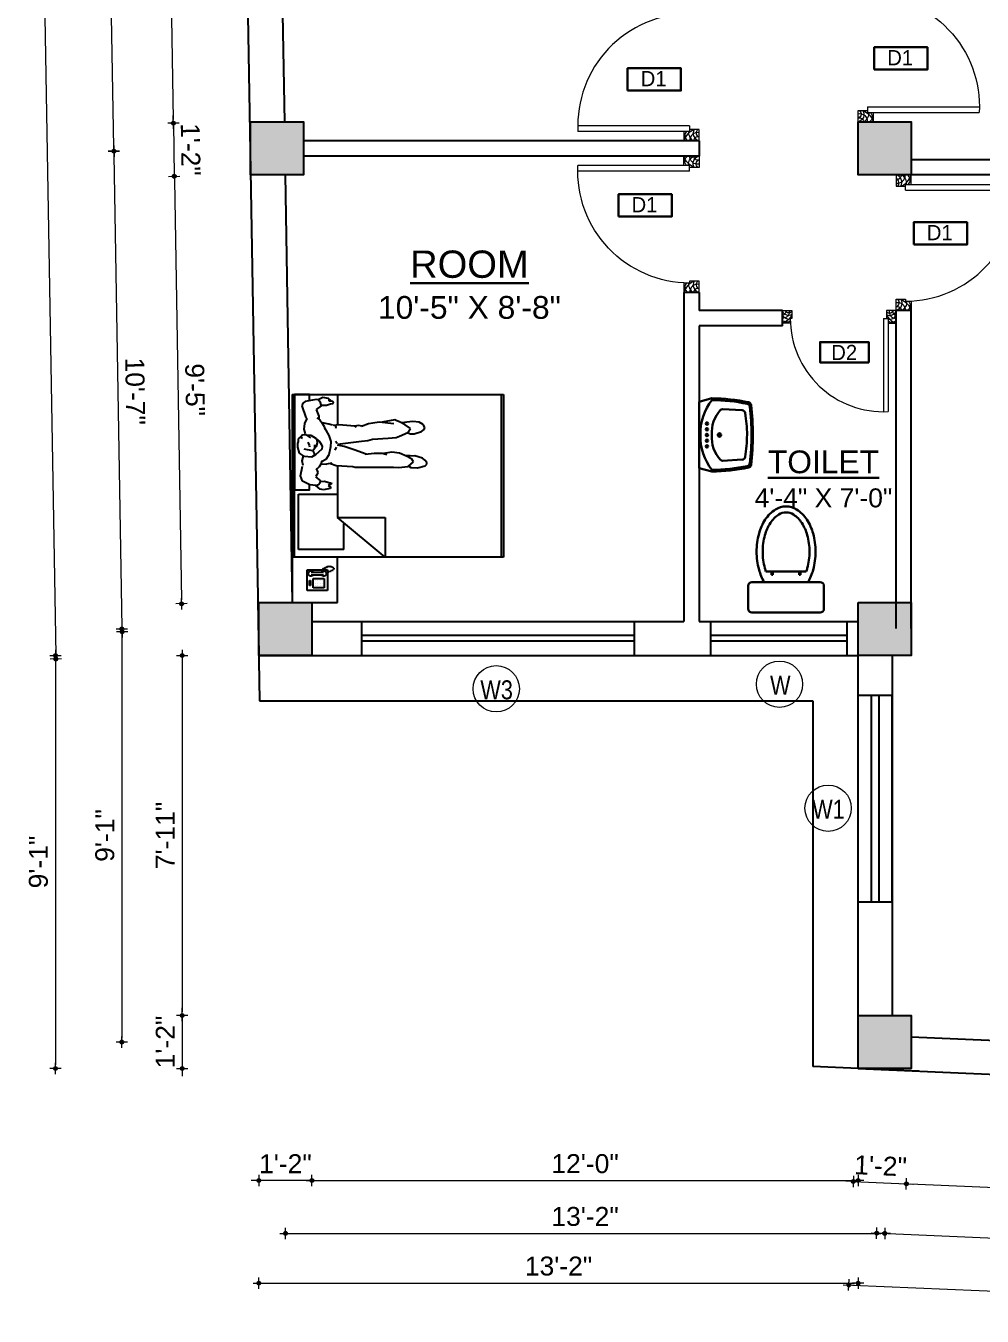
# Model space of a CAD drawing. Header units: inches. Extents: x -4763 to 5635, y -17312 to -9454.
# Drawn here: x -3973.6 to -3721.2, y -12716.5 to -12376.1 of the extents above; entities that cross this region are included whole.
import ezdxf

# ---------------------------------------------------------------- set-up
doc = ezdxf.new("R2010")
doc.units = ezdxf.units.IN
doc.header["$LTSCALE"] = 0.5
doc.header["$MEASUREMENT"] = 0
doc.header["$PDMODE"] = 66
for name, color, linetype, lineweight in [('door', 202, 'Continuous', 5), ('Ele', 7, 'Continuous', 30), ('hatch', 9, 'Continuous', 0), ('TEXT', 220, 'Continuous', 9), ('Toilet', 7, 'Continuous', 25), ('wall', 20, 'Continuous', 40)]:
    doc.layers.add(name, color=color, linetype=linetype, lineweight=lineweight)
doc.layers.add('furniture', color=31, linetype='Continuous')
doc.styles.add('arial', font='arial.ttf')
doc.styles.add('ordinary', font='ARIALN.TTF')
doc.styles.get("Standard").update_dxf_attribs({"font": 'arial.ttf'})
doc.dimstyles.new('S8', dxfattribs={"dimtxt": 5, "dimasz": 1, "dimexe": 6, "dimexo": 18, "dimgap": 1.9375, "dimtad": 1, "dimdec": 0, "dimzin": 3, "dimdsep": 46, "dimlunit": 4, "dimtxsty": 'Standard', "dimblk": 'dot 2', "dimcen": 12, "dimse1": 1, "dimse2": 1, "dimclrd": 1, "dimclre": 1, "dimclrt": 256, "dimadec": 0, "dimazin": 0, "dimtfac": 0.75, "dimtdec": 0, "dimtix": 1, "dimtmove": 1, "dimatfit": 3, "dimldrblk": 'DOT', "dimfxl": 1, "dimtolj": 1, "dimtzin": 0, "dimlwd": 9, "dimlwe": 9, "dimarcsym": 0})

# ---------------------------------------------------------------- blocks, each defined once
blk = doc.blocks.new('BED3')
at = {"layer": 'furniture'}
for p, q in [((82.68, 78), (22.7, 78)), ((22.7, 78), (22.7, 0)), ((82.68, 77.07), (22.7, 77.07)), ((82.68, 0), (82.68, 78)), ((55.62, 46.25), (56.4, 49.04)), ((56.4, 49.04), (57.04, 49.66)), ((57.04, 49.66), (57.58, 49.68)), ((57.58, 49.68), (58.45, 49.02)), ((58.45, 49.02), (59.2, 48.07)), ((59.2, 48.07), (60.04, 45.31)), ((68.21, 45.01), (69.06, 47.68)), ((69.06, 47.68), (69.82, 48.74)), ((69.82, 48.74), (70.54, 48.93)), ((70.54, 48.93), (71.64, 48.3)), ((71.64, 48.3), (72.45, 46.86)), ((55.84, 43.84), (55.62, 46.25)), ((55.77, 39.3), (56.17, 42.85)), ((56.1, 43.24), (55.84, 43.84)), ((56.17, 42.85), (57.82, 44.78)), ((57.82, 44.78), (58.8, 44.14)), ((58.8, 44.14), (59.86, 42.48)), ((60.04, 45.31), (59.91, 42.62)), ((60.07, 43.56), (60.16, 41.76)), ((68.17, 43.63), (68.21, 45.01)), ((68.55, 42.73), (68.17, 43.63)), ((68.66, 42.69), (70.17, 43.72)), ((70.17, 43.72), (71.54, 41.65)), ((72.45, 46.86), (72.74, 44.58)), ((72.74, 44.58), (72.55, 42.33)), ((55.86, 37.43), (55.77, 39.3)), ((59.86, 42.48), (61.08, 39.6)), ((61.08, 39.6), (61.47, 36.81)), ((66.61, 35.43), (66.9, 38.41)), ((66.9, 38.41), (67.36, 39.62)), ((67.36, 39.62), (68.66, 42.69)), ((71.54, 41.65), (72.48, 39.91)), ((72.55, 42.33), (72.29, 40.63)), ((72.48, 39.91), (73.07, 38.35)), ((73.07, 38.35), (73.32, 37.94)), ((37.32, 34.32, 11.36), (22.7, 34.32, 11.36)), ((22.7, 34.32, 11.36), (37.32, 16.7, 11.36)), ((37.32, 16.7, 11.36), (37.32, 34.32, 11.36)), ((55.94, 28.37), (55.86, 37.43)), ((60.44, 34.96), (60.97, 33.2)), ((61.47, 36.81), (60.9, 33.73)), ((66.23, 29.64), (66.61, 35.43)), ((71.88, 37.55), (72.48, 32.06)), ((73.32, 37.94), (72.46, 33.27)), ((60.98, 30.23), (60.64, 26.94)), ((60.97, 33.2), (60.98, 30.23)), ((65.74, 27.99), (66.23, 29.64)), ((66.23, 29.64), (66.4, 29.73)), ((72.17, 29.82), (71.85, 28.13)), ((72.48, 32.06), (72.17, 29.82)), ((55.89, 23.28), (55.94, 28.37)), ((60.73, 27.31), (62.35, 22.94)), ((64.38, 16.74), (65.5, 25.57)), ((65.5, 25.57), (65.74, 27.99)), ((70.61, 23.8), (71.04, 23.14)), ((71.85, 28.13), (70.94, 25.62)), ((71.26, 24.42), (70.99, 23.14)), ((71.05, 25.86), (71.26, 24.42)), ((25.57, 19.05, 12.8), (34.97, 19.05, 12.8)), ((25.57, 19.05, 12.8), (25.57, 2.35, 12.8)), ((56.15, 22.44), (55.89, 23.28)), ((56.53, 16.29), (56.15, 22.44)), ((62.35, 22.94), (63.47, 19.17)), ((63.47, 19.17), (64, 16.77)), ((71.04, 23.14), (71.48, 17.3)), ((6, 16.7), (22.7, 16.7)), ((6, 0), (6, 16.7)), ((17.37, 14.14, 27.83), (17.92, 14.33, 27.83)), ((17.55, 14.52, 27.83), (18.11, 14.7, 27.83)), ((17.74, 14.89, 27.83), (18.29, 15.07, 27.83)), ((18.23, 15.34, 27.83), (18.79, 15.52, 27.83)), ((18.67, 15.07, 27.83), (19.22, 15.26, 27.83)), ((18.85, 14.7, 27.83), (19.41, 14.89, 27.83)), ((19.04, 14.33, 27.83), (19.59, 14.52, 27.83)), ((22.7, 16.7), (22.7, 0)), ((56.5, 16.7, 11.36), (37.32, 16.7, 11.36)), ((45.91, 2.35, 12.8), (45.91, 16.7, 12.8)), ((50.24, 14.49), (49.48, 14.3)), ((49.48, 14.3), (49.49, 13.67)), ((50.8, 12), (49.97, 14.43)), ((57.25, 14.12), (56.53, 16.29)), ((57.09, 12.8), (57.46, 14.74)), ((62.14, 15.88), (63.34, 16.39)), ((64.68, 16.66), (65.34, 15.99)), ((70.61, 16.18), (70.18, 16.06)), ((71.32, 15.89), (70.61, 16.18)), ((71.48, 17.3), (71.29, 15.12)), ((71.42, 14.88), (71.74, 13.49)), ((82.68, 16.7, 11.36), (71.43, 16.7, 11.36)), ((79.29, 14.19), (79.36, 15.12)), ((79.36, 15.12), (79.94, 15.32)), ((80.14, 15.04), (79.94, 15.32)), ((80.14, 15.04), (80.27, 13.65)), ((80.35, 14.44), (81.28, 13.42)), ((82.68, 0), (82.68, 16.7)), ((10.41, 13.05, 27.83), (10.41, 5.54, 27.83)), ((18.02, 13.05, 27.83), (10.41, 13.05, 27.83)), ((11.39, 11.89, 27.83), (11.39, 7.83, 27.83)), ((14.87, 11.89, 27.83), (11.39, 11.89, 27.83)), ((12.26, 11.17, 27.83), (12.26, 11.17, 27.83)), ((12.26, 10.3, 27.83), (12.26, 10.3, 27.83)), ((13.13, 11.17, 27.83), (13.13, 11.17, 27.83)), ((13.13, 10.3, 27.83), (13.13, 10.3, 27.83)), ((14, 11.17, 27.83), (14, 11.17, 27.83)), ((14, 10.3, 27.83), (14, 10.3, 27.83)), ((14.87, 7.83, 27.83), (14.87, 11.89, 27.83)), ((16.24, 6.99, 27.83), (16.24, 11.62, 27.83)), ((17.03, 12.53, 27.83), (17.37, 13.59, 27.83)), ((17.17, 6.99, 27.83), (17.17, 11.62, 27.83)), ((17.18, 13.77, 27.83), (17.74, 13.96, 27.83)), ((18.02, 5.54, 27.83), (18.02, 13.05, 27.83)), ((18.11, 11.36, 27.83), (18.67, 11.55, 27.83)), ((18.29, 11.73, 27.83), (18.85, 11.92, 27.83)), ((18.48, 12.1, 27.83), (19.04, 12.29, 27.83)), ((18.67, 12.47, 27.83), (19.22, 12.66, 27.83)), ((18.85, 12.85, 27.83), (19.41, 13.03, 27.83)), ((19.04, 13.96, 27.83), (19.59, 14.14, 27.83)), ((19.04, 13.59, 27.83), (19.59, 13.77, 27.83)), ((19.04, 13.22, 27.83), (19.59, 13.4, 27.83)), ((48.05, 13.99), (47.51, 11.59)), ((47.51, 11.59), (47.82, 10.37)), ((47.82, 10.37), (49.19, 8.7)), ((48.58, 14.25), (48.05, 13.99)), ((49.2, 13.35), (48.58, 14.25)), ((49.19, 8.7), (49.53, 9.73)), ((49.49, 13.67), (49.2, 13.35)), ((49.53, 9.73), (50.23, 10.33)), ((50.23, 10.33), (50.82, 10.44)), ((50.57, 10.41), (50.8, 12)), ((52.33, 8.58), (50.82, 10.44)), ((55.99, 9.94), (54.93, 8.71)), ((57.02, 10.57), (55.99, 9.94)), ((57.18, 10.87), (57.02, 12.68)), ((58.21, 11.01), (57.02, 10.57)), ((58.72, 12.47), (58.02, 11.13)), ((60.45, 13.6), (58.72, 12.47)), ((63.39, 14.22), (60.45, 13.6)), ((62.52, 10.98), (60.46, 8.61)), ((63.53, 11.08), (62.52, 10.98)), ((65.39, 14.26), (63.39, 14.22)), ((64.43, 10.74), (63.53, 11.08)), ((65.36, 10.15), (64.43, 10.74)), ((66.22, 9.05), (65.36, 10.15)), ((67.58, 13.58), (65.39, 14.26)), ((70.45, 11.96), (67.58, 13.58)), ((70.93, 11.78), (69.96, 12.07)), ((72.16, 11.08), (70.93, 11.78)), ((71.74, 13.49), (72.22, 11.27)), ((73.33, 10.21), (72.16, 11.08)), ((74.08, 9.07), (73.33, 10.21)), ((74.72, 9.88), (73.62, 9.87)), ((77.15, 8.93), (74.72, 9.88)), ((78.49, 10.75), (77.21, 8.85)), ((80.06, 10.21), (78.49, 10.75)), ((78.72, 12.64), (79.29, 14.19)), ((78.75, 10.7), (78.72, 12.64)), ((80.63, 9.62), (80.06, 10.21)), ((80.27, 13.65), (80.8, 13.64)), ((81.57, 11.37), (80.69, 9.59)), ((80.69, 9.59), (80.83, 8.87)), ((81.28, 13.42), (81.57, 11.37)), ((10.41, 5.54, 27.83), (18.02, 5.54, 27.83)), ((11.39, 7.83, 27.83), (14.87, 7.83, 27.83)), ((12.26, 9.43, 27.83), (12.26, 9.43, 27.83)), ((12.26, 8.56, 27.83), (12.26, 8.56, 27.83)), ((14.14, 6.82, 27.83), (12.26, 6.82, 27.83)), ((12.26, 6.82, 27.83), (12.26, 6.38, 27.83)), ((12.26, 6.38, 27.83), (14.14, 6.38, 27.83)), ((13.13, 9.43, 27.83), (13.13, 9.43, 27.83)), ((13.13, 8.56, 27.83), (13.13, 8.56, 27.83)), ((14, 9.43, 27.83), (14, 9.43, 27.83)), ((14, 8.56, 27.83), (14, 8.56, 27.83)), ((14.14, 6.38, 27.83), (14.14, 6.82, 27.83)), ((49.19, 8.7), (49.43, 6.53)), ((49.43, 6.53), (50.75, 3.79)), ((53.04, 9.08), (52.52, 8.78)), ((54, 9.47), (53.04, 9.08)), ((55.17, 8.96), (54, 9.47)), ((60.46, 8.61), (59.63, 7.18)), ((59.63, 7.18), (59.81, 4.59)), ((61.01, 8.19), (60.36, 8.12)), ((61.91, 7.66), (61.01, 8.19)), ((61.89, 7.62), (62.6, 4.47)), ((63.51, 8.83), (61.91, 7.66)), ((64.19, 8.31), (62.87, 8.32)), ((64.05, 6.26), (63.37, 6.45)), ((64.83, 9.23), (63.51, 8.83)), ((65.09, 5.81), (64.05, 6.26)), ((65.92, 9.13), (64.83, 9.23)), ((66.53, 8.85), (65.92, 9.13)), ((67.66, 6.94), (66.53, 8.85)), ((66.69, 6.96), (67.8, 5.35)), ((67.89, 5.13), (67.66, 6.94)), ((67.97, 3.86), (67.89, 5.13)), ((69.96, 4.39), (68.14, 4.83)), ((73.8, 5.44), (71.97, 4.61)), ((74.23, 5.03), (73.8, 5.44)), ((78.53, 3.57), (74.23, 5.03)), ((80.14, 4.81), (79.56, 4.01)), ((80.83, 8.87), (80.14, 4.81)), ((22.7, 0), (6, 0)), ((22.7, 0.93), (82.68, 0.93)), ((82.68, 0), (22.7, 0)), ((25.57, 2.35, 12.8), (45.91, 2.35, 12.8)), ((50.75, 3.79), (52.76, 3.16)), ((52.76, 3.16), (56.32, 3.84)), ((56.49, 4.04), (58.19, 3.71)), ((58.19, 3.71), (60.06, 4.24)), ((59.81, 4.59), (61.11, 2.74)), ((61.11, 2.74), (63.3, 2.13)), ((63.3, 2.13), (64.69, 2.1)), ((64.69, 2.1), (65.39, 2.31)), ((65.39, 2.31), (66.31, 2.32)), ((66.31, 2.32), (67.14, 3.19)), ((66.95, 3.11), (66.64, 3.83)), ((67.14, 3.19), (67.97, 3.86)), ((71.97, 4.61), (69.96, 4.39)), ((79.56, 4.01), (78.53, 3.57))]:
    blk.add_line(p, q, dxfattribs=at)
blk.add_lwpolyline([(80.42, 6.46), (82.68, 6.46), (82.68, 0.93), (47.51, 0.93), (47.51, 6.46), (49.46, 6.46)], dxfattribs=at)
for centre, start, end in [((16.7, 11.62, 27.83), 298.4915, 241.5085), ((16.7, 6.99, 27.83), 118.4915, 61.5085)]:
    blk.add_arc(centre, 0.972, start, end, dxfattribs=at)
blk = doc.blocks.new('mb-lavabo5')
for p, q in [((-219.1, 0), (-241.7, -85)), ((219.1, 0), (-219.1, 0)), ((219.1, 0), (241.7, -85)), ((-229.8, -85), (-241.7, -85)), ((241.7, -85), (229.8, -85)), ((-169.5, -154.1), (-162.8, -284.3)), ((169.5, -154.1), (162.8, -284.3))]:
    blk.add_line(p, q)
for centre, radius in [((-75.5, -52), 7.93), ((-75.5, -52), 7.7), ((-37.8, -52), 7.93), ((-37.8, -52), 7.7), ((0, -52), 7.93), ((37.8, -52), 7.93), ((37.8, -52), 7.7), ((75.5, -52), 7.93), ((75.5, -52), 7.7), ((0, -134.8), 11.3), ((0, -134.8), 7.55)]:
    blk.add_circle(centre, radius)
for centre, radius, start, end in [((1004.6, -71.7), 1246.4, 180.6088, 191.79329), ((-11.8, -359.5), 350.6, 88.06824, 128.4553), ((1016.5, -71.7), 1246.4, 180.6088, 191.41424), ((-20.5, -291.8), 207.8, 84.34721, 134.05689), ((11.8, -359.5), 350.6, 51.5447, 91.93176), ((20.5, -291.8), 207.8, 45.94311, 95.65279), ((-1016.5, -71.7), 1246.4, 348.58576, 359.3912), ((-1004.6, -71.7), 1246.4, 348.20671, 359.3912), ((-154.5, -153.3), 15.1, 134.05689, 182.96688), ((154.5, -153.3), 15.1, 357.03312, 45.94311), ((-194.8, -322.2), 21.2, 191.79329, 262.16231), ((-184.5, -314.2), 21.2, 191.41424, 263.56906), ((-4.2, 1285.1), 1630.6, 263.56906, 270.14895), ((-141.7, -283.2), 21.2, 182.96688, 260.96534), ((18, 723.5), 1040.4, 260.98812, 269.03909), ((4.2, 1285.1), 1630.6, 269.85105, 276.43094), ((-18.1, 722.8), 1039.8, 271.02446, 279.02188), ((141.7, -283.2), 21.2, 279.03466, 357.03312), ((184.5, -314.2), 21.2, 276.43094, 348.58576), ((194.8, -322.2), 21.2, 277.83769, 348.20671), ((-4.2, 1285.1), 1639.7, 263.22491, 270.14813), ((4.2, 1285.1), 1639.7, 269.85187, 276.77509)]:
    blk.add_arc(centre, radius, start, end)
blk = doc.blocks.new('mb-boncau1')
at = {"linetype": 'Continuous'}
for p, q in [((225, 0), (-225, 0)), ((-250, -25), (-250, -175)), ((250, -175), (250, -25)), ((-225, -200), (225, -200))]:
    blk.add_line(p, q, dxfattribs=at)
at = {"color": 44, "linetype": 'Continuous'}
for p, q in [((-86.4, -247.6), (-96.2, -247.6)), ((-96.2, -247.6), (-96.2, -270.1)), ((-86.4, -270.1), (-86.4, -247.6)), ((86.2, -247.6), (95.9, -247.6)), ((86.2, -270.1), (86.2, -247.6)), ((95.9, -247.6), (95.9, -270.1)), ((-132.9, -270), (132.9, -270)), ((-96.2, -270.1), (-86.4, -270.1)), ((95.9, -270.1), (86.2, -270.1))]:
    blk.add_line(p, q, dxfattribs=at)
at = {"linetype": 'Continuous'}
for centre, radius, start, end in [((-225, -25), 25, 90, 180), ((225, -25), 25, 0, 90), ((-225, -175), 25, 180, 270), ((133.8, -366.1), 323.5, 149.09657, 164.92686), ((-133.8, -366.1), 323.5, 15.07314, 30.90343), ((225, -175), 25, 270, 0), ((263.7, -401.1), 458.1, 164.92686, 180), ((-263.7, -401.1), 458.1, 0, 15.07314), ((263.7, -401.1), 458.1, 180, 195.07314), ((-263.7, -401.1), 458.1, 344.92686, 0), ((133.8, -436.1), 323.5, 195.07314, 213.03155), ((-133.8, -436.1), 323.5, 326.96845, 344.92686), ((51.7, -489.5), 225.5, 213.03155, 237.50023), ((0, -570.7), 129.3, 237.50023, 270), ((0, -570.7), 129.3, 270, 302.49977), ((-51.7, -489.5), 225.5, 302.49977, 326.96845)]:
    blk.add_arc(centre, radius, start, end, dxfattribs=at)
at = {"color": 44, "linetype": 'Continuous'}
for centre, radius, start, end in [((263.7, -401.1), 418.1, 164.92686, 180), ((133.8, -366.1), 283.5, 160.17598, 164.92686), ((-133.8, -366.1), 283.5, 15.07314, 19.82402), ((-263.7, -401.1), 418.1, 0, 15.07314), ((263.7, -401.1), 418.1, 180, 195.07314), ((-263.7, -401.1), 418.1, 344.92686, 0), ((133.8, -436.1), 283.5, 195.07314, 213.03155), ((-133.8, -436.1), 283.5, 326.96845, 344.92686), ((51.7, -489.5), 185.5, 213.03155, 237.50023), ((-51.7, -489.5), 185.5, 302.49977, 326.96845), ((0, -570.7), 89.3, 237.50023, 270), ((0, -570.7), 89.3, 270, 302.49977)]:
    blk.add_arc(centre, radius, start, end, dxfattribs=at)
blk = doc.blocks.new('A$C27B36B59')
at = {"layer": 'door'}
for p, q in [((0, 4), (0, 0)), ((2.5, 4), (0, 4)), ((2.5, 2.5), (2.5, 4)), ((0, 0), (3, 0)), ((3, 2.5), (2.5, 2.5)), ((3, 0), (3, 2.5))]:
    blk.add_line(p, q, dxfattribs=at)
for centre, radius, start, end in [((-1.4, -0.54), 4.75, 22.1411, 72.838), ((1.34, 2.09), 1.64, 45.138, 144.8948), ((2.21, 0.3), 2.49, 83.3149, 152.658), ((0.13, 0.37), 2.05, 349.4875, 93.6805), ((1.96, -0.47), 2.01, 58.7447, 166.495), ((-0.06, 0.32), 1.13, 343.542, 86.947), ((2.08, -0.4), 1.17, 38.2816, 160.1519)]:
    blk.add_arc(centre, radius, start, end, dxfattribs=at)
blk = doc.blocks.new('D2')
at = {"layer": 'door'}
for p, q in [((74473.95, 24047.59), (74473.95, 24018.09)), ((74473.95, 24047.59), (74475.45, 24047.59)), ((74475.45, 24047.59), (74475.45, 24018.13))]:
    blk.add_line(p, q, dxfattribs=at)
blk.add_arc((74473.95, 24047.59), 29.5, 180, 272.9146, dxfattribs=at)
at = {"layer": 'door', "xscale": -1, "rotation": 180}
blk.add_blockref('A$C27B36B59', (74441.95, 24050.09), dxfattribs=at)
at = {"layer": 'door', "rotation": 180}
blk.add_blockref('A$C27B36B59', (74477.95, 24050.09), dxfattribs=at)
blk = doc.blocks.new('dot1')
at = {"layer": 'hatch'}
h = blk.add_hatch(color=256, dxfattribs=at)
edge = h.paths.add_edge_path()
edge.add_arc((0, 0), 1, 0, 360)
for p, q in [((3, 0), (-3, 0)), ((0, 3), (0, -3))]:
    blk.add_line(p, q, dxfattribs=at)
blk.add_circle((0, 0), 1, dxfattribs=at)
blk = doc.blocks.new('dot 2')
at = {"layer": 'hatch', "xscale": 0.5, "yscale": 0.5, "zscale": 0.5}
blk.add_blockref('dot1', (0, 0), dxfattribs=at)
blk = doc.blocks.new('*D31')
at = {"layer": 'Defpoints', "color": 0, "transparency": 16777216}
for p in [(-3916.71, -12276.47), (-3934.7, -12401.82), (-3914.31, -12401.47)]:
    blk.add_point(p, dxfattribs=at)
at = {"layer": 'Toilet', "color": 1, "lineweight": 9, "transparency": 16777216}
blk.add_line((-3936.84, -12277.82), (-3934.72, -12400.82), dxfattribs=at)
for p, rotation in [((-3936.86, -12276.82), 90.98917906508004), ((-3934.7, -12401.82), 270.98917906508)]:
    blk.add_blockref('dot 2', p, dxfattribs=dict(at, rotation=rotation))
at = {"layer": 'Toilet', "transparency": 16777216, "insert": (-3931.29, -12339.24), "char_height": 5, "attachment_point": 5, "rotation": 270.9892}
blk.add_mtext('\\A1;10\'-5"', dxfattribs=at)
blk = doc.blocks.new('_Dot')
at = {"color": 0, "linetype": 'ByBlock', "lineweight": -2}
blk.add_line((-0.5, 0), (-1, 0), dxfattribs=at)
at = {"color": 0, "linetype": 'ByBlock', "const_width": 0.5}
blk.add_lwpolyline([(-0.25, 0, 1), (0.25, 0, 1)], format="xyb", close=True, dxfattribs=at)
blk = doc.blocks.new('*D32')
at = {"layer": 'Defpoints', "color": 0, "transparency": 16777216}
for p in [(-3914.31, -12401.47), (-3934.46, -12415.82), (-3914.31, -12415.47)]:
    blk.add_point(p, dxfattribs=at)
at = {"layer": 'Toilet', "color": 1, "lineweight": 9, "transparency": 16777216}
for p, q in [((-3934.72, -12400.82), (-3934.74, -12399.82)), ((-3934.7, -12401.82), (-3934.46, -12415.82)), ((-3934.44, -12416.82), (-3934.43, -12417.82))]:
    blk.add_line(p, q, dxfattribs=at)
for p, rotation in [((-3934.7, -12401.82), 270.98917906508), ((-3934.46, -12415.82), 90.98917906508004)]:
    blk.add_blockref('dot 2', p, dxfattribs=dict(at, rotation=rotation))
at = {"layer": 'Toilet', "transparency": 16777216, "insert": (-3930.13, -12408.74), "char_height": 5, "attachment_point": 5, "rotation": 270.9892}
blk.add_mtext('\\A1;1\'-2"', dxfattribs=at)
blk = doc.blocks.new('*D33')
at = {"layer": 'Defpoints', "color": 0, "transparency": 16777216}
for p in [(-3914.31, -12415.47), (-3912.12, -12528.21), (-3932.51, -12528.57)]:
    blk.add_point(p, dxfattribs=at)
at = {"layer": 'Toilet', "color": 1, "lineweight": 9, "transparency": 16777216}
blk.add_line((-3934.44, -12416.82), (-3932.53, -12527.57), dxfattribs=at)
for p, rotation in [((-3934.46, -12415.82), 90.98917906508004), ((-3932.51, -12528.57), 270.98917906508)]:
    blk.add_blockref('dot 2', p, dxfattribs=dict(at, rotation=rotation))
at = {"layer": 'Toilet', "transparency": 16777216, "insert": (-3929, -12472.11), "char_height": 5, "attachment_point": 5, "rotation": 270.9892}
blk.add_mtext('\\A1;9\'-5"', dxfattribs=at)
blk = doc.blocks.new('*D34')
at = {"layer": 'Defpoints', "color": 0, "transparency": 16777216}
for p in [(-3950.38, -12409.21), (-3907.31, -12408.47), (-3905.12, -12535.21)]:
    blk.add_point(p, dxfattribs=at)
at = {"layer": 'Toilet', "color": 1, "lineweight": 9, "transparency": 16777216}
blk.add_line((-3948.21, -12534.96), (-3950.36, -12410.21), dxfattribs=at)
for p, rotation in [((-3950.38, -12409.21), 90.98917906511056), ((-3948.19, -12535.96), 270.9891790651105)]:
    blk.add_blockref('dot 2', p, dxfattribs=dict(at, rotation=rotation))
at = {"layer": 'Toilet', "transparency": 16777216, "insert": (-3944.79, -12472.51), "char_height": 5, "attachment_point": 5, "rotation": 270.9892}
blk.add_mtext('\\A1;10\'-7"', dxfattribs=at)
blk = doc.blocks.new('*D35')
at = {"layer": 'Defpoints', "color": 0, "transparency": 16777216}
for p in [(-3909.71, -12269.47), (-3952.78, -12270.21), (-3907.31, -12408.47)]:
    blk.add_point(p, dxfattribs=at)
at = {"layer": 'Toilet', "color": 1, "lineweight": 9, "transparency": 16777216}
blk.add_line((-3950.4, -12408.21), (-3952.76, -12271.21), dxfattribs=at)
for p, rotation in [((-3952.78, -12270.21), 90.98917906508001), ((-3950.38, -12409.21), 270.98917906508)]:
    blk.add_blockref('dot 2', p, dxfattribs=dict(at, rotation=rotation))
at = {"layer": 'Toilet', "transparency": 16777216, "insert": (-3947.13, -12339.64), "char_height": 5, "attachment_point": 5, "rotation": 270.9892}
blk.add_mtext('\\A1;11\'-7"', dxfattribs=at)
blk = doc.blocks.new('*D37')
at = {"layer": 'Defpoints', "color": 0, "transparency": 16777216}
for p in [(-3746.95, -12535.21), (-3948.28, -12644.17), (-3746.95, -12644.17)]:
    blk.add_point(p, dxfattribs=at)
at = {"layer": 'Toilet', "color": 1, "lineweight": 9, "transparency": 16777216}
blk.add_line((-3948.28, -12536.21), (-3948.28, -12643.17), dxfattribs=at)
for p, rotation in [((-3948.28, -12535.21), 90), ((-3948.28, -12644.17), 270)]:
    blk.add_blockref('dot 2', p, dxfattribs=dict(at, rotation=rotation))
at = {"layer": 'Toilet', "transparency": 16777216, "insert": (-3952.77, -12589.69), "char_height": 5, "attachment_point": 5, "rotation": 90}
blk.add_mtext('\\A1;9\'-1"', dxfattribs=at)
blk = doc.blocks.new('*D38')
at = {"layer": 'Defpoints', "color": 0, "transparency": 16777216}
for p in [(-3753.95, -12542.21), (-3932.39, -12637.17), (-3753.95, -12637.17)]:
    blk.add_point(p, dxfattribs=at)
at = {"layer": 'Toilet', "color": 1, "lineweight": 9, "transparency": 16777216}
blk.add_line((-3932.39, -12543.21), (-3932.39, -12636.17), dxfattribs=at)
for p, rotation in [((-3932.39, -12542.21), 90), ((-3932.39, -12637.17), 270)]:
    blk.add_blockref('dot 2', p, dxfattribs=dict(at, rotation=rotation))
at = {"layer": 'Toilet', "transparency": 16777216, "insert": (-3936.84, -12589.69), "char_height": 5, "attachment_point": 5, "rotation": 90}
blk.add_mtext('\\A1;7\'-11"', dxfattribs=at)
blk = doc.blocks.new('*D39')
at = {"layer": 'Defpoints', "color": 0, "transparency": 16777216}
for p in [(-3753.95, -12637.17), (-3932.39, -12651.17), (-3753.95, -12651.17)]:
    blk.add_point(p, dxfattribs=at)
at = {"layer": 'Toilet', "color": 1, "lineweight": 9, "transparency": 16777216}
for p, q in [((-3932.39, -12636.17), (-3932.39, -12635.17)), ((-3932.39, -12637.17), (-3932.39, -12651.17)), ((-3932.39, -12652.17), (-3932.39, -12653.17))]:
    blk.add_line(p, q, dxfattribs=at)
for p, rotation in [((-3932.39, -12637.17), 270), ((-3932.39, -12651.17), 90)]:
    blk.add_blockref('dot 2', p, dxfattribs=dict(at, rotation=rotation))
at = {"layer": 'Toilet', "transparency": 16777216, "insert": (-3936.84, -12644.17), "char_height": 5, "attachment_point": 5, "rotation": 90}
blk.add_mtext('\\A1;1\'-2"', dxfattribs=at)
blk = doc.blocks.new('*D40')
at = {"layer": 'Defpoints', "color": 0, "transparency": 16777216}
for p in [(-3918.56, -12169.47), (-3965.71, -12543.14), (-3912.12, -12542.21)]:
    blk.add_point(p, dxfattribs=at)
at = {"layer": 'Toilet', "color": 1, "lineweight": 9, "transparency": 16777216}
blk.add_line((-3972.13, -12171.39), (-3965.73, -12542.14), dxfattribs=at)
for p, rotation in [((-3972.15, -12170.39), 90.98917906510306), ((-3965.71, -12543.14), 270.9891790651031)]:
    blk.add_blockref('dot 2', p, dxfattribs=dict(at, rotation=rotation))
at = {"layer": 'Toilet', "transparency": 16777216, "insert": (-3964.44, -12356.69), "char_height": 5, "attachment_point": 5, "rotation": 270.9892}
blk.add_mtext('\\A1;31\'-1"', dxfattribs=at)
blk = doc.blocks.new('*D41')
at = {"layer": 'Defpoints', "color": 0, "transparency": 16777216}
for p in [(-3753.95, -12542.21), (-3965.81, -12651.17), (-3753.95, -12651.17)]:
    blk.add_point(p, dxfattribs=at)
at = {"layer": 'Toilet', "color": 1, "lineweight": 9, "transparency": 16777216}
blk.add_line((-3965.81, -12543.21), (-3965.81, -12650.17), dxfattribs=at)
for p, rotation in [((-3965.81, -12542.21), 90), ((-3965.81, -12651.17), 270)]:
    blk.add_blockref('dot 2', p, dxfattribs=dict(at, rotation=rotation))
at = {"layer": 'Toilet', "transparency": 16777216, "insert": (-3970.3, -12596.69), "char_height": 5, "attachment_point": 5, "rotation": 90}
blk.add_mtext('\\A1;9\'-1"', dxfattribs=at)
blk = doc.blocks.new('*D42')
at = {"layer": 'Defpoints', "color": 0, "transparency": 16777216}
for p in [(-3912.12, -12542.21), (-3898.12, -12542.21), (-3912.12, -12680.71)]:
    blk.add_point(p, dxfattribs=at)
at = {"layer": 'Toilet', "color": 1, "lineweight": 9, "transparency": 16777216}
for p, q in [((-3913.12, -12680.71), (-3914.12, -12680.71)), ((-3898.12, -12680.71), (-3912.12, -12680.71)), ((-3897.12, -12680.71), (-3896.12, -12680.71))]:
    blk.add_line(p, q, dxfattribs=at)
blk.add_blockref('dot 2', (-3912.12, -12680.71), dxfattribs=at)
at = {"layer": 'Toilet', "color": 1, "lineweight": 9, "transparency": 16777216, "rotation": 180}
blk.add_blockref('dot 2', (-3898.12, -12680.71), dxfattribs=at)
at = {"layer": 'Toilet', "transparency": 16777216, "insert": (-3905.12, -12676.26), "char_height": 5, "attachment_point": 5}
blk.add_mtext('\\A1;1\'-2"', dxfattribs=at)
blk = doc.blocks.new('*D44')
at = {"layer": 'Defpoints', "color": 0, "transparency": 16777216}
for p in [(-3753.95, -12651.17), (-3739.95, -12651.78), (-3741.24, -12681.56)]:
    blk.add_point(p, dxfattribs=at)
at = {"layer": 'Toilet', "color": 1, "lineweight": 9, "transparency": 16777216}
for p, q in [((-3756.24, -12680.91), (-3757.24, -12680.86)), ((-3755.24, -12680.95), (-3741.24, -12681.56)), ((-3740.25, -12681.6), (-3739.25, -12681.64))]:
    blk.add_line(p, q, dxfattribs=at)
for p, rotation in [((-3755.24, -12680.95), 357.5160448331329), ((-3741.24, -12681.56), 177.5160448331328)]:
    blk.add_blockref('dot 2', p, dxfattribs=dict(at, rotation=rotation))
at = {"layer": 'Toilet', "transparency": 16777216, "insert": (-3748.05, -12676.81), "char_height": 5, "attachment_point": 5, "rotation": 357.516}
blk.add_mtext('\\A1;1\'-2"', dxfattribs=at)
blk = doc.blocks.new('*D45')
at = {"layer": 'Defpoints', "color": 0, "transparency": 16777216}
for p in [(-3739.95, -12651.78), (-3613.31, -12657.08), (-3614.61, -12687.05)]:
    blk.add_point(p, dxfattribs=at)
at = {"layer": 'Toilet', "color": 1, "lineweight": 9, "transparency": 16777216}
blk.add_line((-3740.25, -12681.6), (-3615.61, -12687.01), dxfattribs=at)
for p, rotation in [((-3741.24, -12681.56), 177.5160448331316), ((-3614.61, -12687.05), 357.5160448331316)]:
    blk.add_blockref('dot 2', p, dxfattribs=dict(at, rotation=rotation))
at = {"layer": 'Toilet', "transparency": 16777216, "insert": (-3677.73, -12679.82), "char_height": 5, "attachment_point": 5, "rotation": 357.516}
blk.add_mtext('\\A1;10\'-7"', dxfattribs=at)
blk = doc.blocks.new('*D48')
at = {"layer": 'Defpoints', "color": 0, "transparency": 16777216}
for p in [(-3746.95, -12644.17), (-3606.31, -12650.08), (-3608.43, -12700.48)]:
    blk.add_point(p, dxfattribs=at)
at = {"layer": 'Toilet', "color": 1, "lineweight": 9, "transparency": 16777216}
blk.add_line((-3748.07, -12694.62), (-3609.43, -12700.44), dxfattribs=at)
for p, rotation in [((-3749.07, -12694.58), 177.5958237491187), ((-3608.43, -12700.48), 357.5958237491187)]:
    blk.add_blockref('dot 2', p, dxfattribs=dict(at, rotation=rotation))
at = {"layer": 'Toilet', "transparency": 16777216, "insert": (-3678.56, -12693.04), "char_height": 5, "attachment_point": 5, "rotation": 357.5958}
blk.add_mtext('\\A1;11\'-9"', dxfattribs=at)
blk = doc.blocks.new('*D49')
at = {"layer": 'Defpoints', "color": 0, "transparency": 16777216}
for p in [(-3912.12, -12542.21), (-3753.95, -12542.21), (-3753.95, -12707.78)]:
    blk.add_point(p, dxfattribs=at)
at = {"layer": 'Toilet', "color": 1, "lineweight": 9, "transparency": 16777216}
blk.add_line((-3911.12, -12707.78), (-3754.95, -12707.78), dxfattribs=at)
at = {"layer": 'Toilet', "color": 1, "lineweight": 9, "transparency": 16777216, "rotation": 180}
blk.add_blockref('dot 2', (-3912.12, -12707.78), dxfattribs=at)
at = {"layer": 'Toilet', "color": 1, "lineweight": 9, "transparency": 16777216}
blk.add_blockref('dot 2', (-3753.95, -12707.78), dxfattribs=at)
at = {"layer": 'Toilet', "transparency": 16777216, "insert": (-3833.04, -12703.29), "char_height": 5, "attachment_point": 5}
blk.add_mtext('\\A1;13\'-2"', dxfattribs=at)
blk = doc.blocks.new('*D50')
at = {"layer": 'Defpoints', "color": 0, "transparency": 16777216}
for p in [(-3753.95, -12651.17), (-3598.65, -12657.91), (-3601.13, -12714.99)]:
    blk.add_point(p, dxfattribs=at)
at = {"layer": 'Toilet', "color": 1, "lineweight": 9, "transparency": 16777216}
blk.add_line((-3755.43, -12708.29), (-3602.13, -12714.94), dxfattribs=at)
for p, rotation in [((-3756.43, -12708.25), 177.5160448331279), ((-3601.13, -12714.99), 357.5160448331279)]:
    blk.add_blockref('dot 2', p, dxfattribs=dict(at, rotation=rotation))
at = {"layer": 'Toilet', "transparency": 16777216, "insert": (-3678.59, -12707.17), "char_height": 5, "attachment_point": 5, "rotation": 357.516}
blk.add_mtext('\\A1;12\'-11"', dxfattribs=at)

msp = doc.modelspace()

# ---------------------------------------------------------------- hatches: boundary and pattern name
at = {"layer": 'Toilet'}
for points in [[(-3900.31, -12401.47), (-3914.31, -12401.47), (-3914.31, -12415.47), (-3900.31, -12415.47)], [(-3739.95, -12401.47), (-3753.95, -12401.47), (-3753.95, -12415.47), (-3739.95, -12415.47)], [(-3898.12, -12528.21), (-3912.12, -12528.21), (-3912.12, -12542.21), (-3898.12, -12542.21)], [(-3739.95, -12528.21), (-3753.95, -12528.21), (-3753.95, -12542.21), (-3739.95, -12542.21)], [(-3739.95, -12637.17), (-3753.95, -12637.17), (-3753.95, -12651.17), (-3739.95, -12651.17)]]:
    msp.add_hatch(color=1, dxfattribs=at).paths.add_polyline_path(points)

# ---------------------------------------------------------------- linework, layer by layer
at = {"layer": 'Ele', "color": 0, "ltscale": 2}
for points in [[(-3749.73, -12387.68), (-3735.67, -12387.68), (-3735.67, -12381.79), (-3749.73, -12381.79)], [(-3814.8, -12393.21), (-3800.74, -12393.21), (-3800.74, -12387.31), (-3814.8, -12387.31)], [(-3817.21, -12426.46), (-3803.15, -12426.46), (-3803.15, -12420.56), (-3817.21, -12420.56)], [(-3739.29, -12433.83), (-3725.23, -12433.83), (-3725.23, -12427.93), (-3739.29, -12427.93)], [(-3751.18, -12464.9), (-3764.03, -12464.9), (-3764.03, -12459.56), (-3751.18, -12459.56)]]:
    msp.add_lwpolyline(points, close=True, dxfattribs=at)
at = {"layer": 'TEXT'}
for centre in [(-3849.47, -12551), (-3774.72, -12549.78), (-3761.88, -12582.51)]:
    msp.add_circle(centre, 6.11, dxfattribs=at)
at = {"layer": 'Toilet'}
for p, q in [((-3918.56, -12169.47), (-3912.12, -12542.21)), ((-3907.71, -12276.47), (-3905.4, -12401.47)), ((-3795.95, -12406.47), (-3900.31, -12406.47)), ((-3795.95, -12406.47), (-3795.95, -12410.47)), ((-3795.95, -12410.47), (-3900.31, -12410.47)), ((-3624.01, -12411.47), (-3739.95, -12411.47)), ((-3905.16, -12415.47), (-3903.36, -12528.21)), ((-3618.4, -12415.47), (-3749.95, -12415.47)), ((-3795.95, -12446.47), (-3799.95, -12446.47)), ((-3799.95, -12446.47), (-3799.95, -12533.21)), ((-3795.95, -12446.47), (-3795.95, -12451.24)), ((-3773.95, -12451.24), (-3795.95, -12451.24)), ((-3773.95, -12455.24), (-3773.95, -12451.24)), ((-3739.95, -12451.24), (-3743.95, -12451.24)), ((-3743.95, -12455.24), (-3743.95, -12451.24)), ((-3739.95, -12535.07), (-3739.95, -12451.24)), ((-3795.95, -12455.24), (-3795.95, -12533.21)), ((-3773.95, -12455.24), (-3795.95, -12455.24)), ((-3743.95, -12535.07), (-3743.95, -12455.24)), ((-3912.38, -12527.6), (-3911.92, -12554.21)), ((-3898.12, -12533.21), (-3799.95, -12533.21)), ((-3795.95, -12533.21), (-3753.95, -12533.21)), ((-3912.12, -12542.21), (-3753.95, -12542.21)), ((-3753.95, -12637.17), (-3753.95, -12542.21)), ((-3744.95, -12542.21), (-3744.95, -12607.17)), ((-3911.92, -12554.21), (-3765.95, -12554.21)), ((-3765.95, -12554.21), (-3765.95, -12650.65)), ((-3744.95, -12607.17), (-3744.95, -12637.17)), ((-3739.95, -12642.77), (-3613.31, -12648.26)), ((-3737.98, -12651.86), (-3765.95, -12650.65)), ((-3753.95, -12651.17), (-3598.65, -12657.91))]:
    msp.add_line(p, q, dxfattribs=at)
at = {"layer": 'Toilet', "color": 3}
for p, q in [((-3885.04, -12533.21), (-3885.04, -12542.21)), ((-3813.04, -12533.21), (-3813.04, -12542.21)), ((-3792.95, -12533.21), (-3792.95, -12542.21)), ((-3756.95, -12533.21), (-3756.95, -12542.21)), ((-3813.04, -12536.96), (-3885.04, -12536.96)), ((-3813.04, -12538.46), (-3885.04, -12538.46)), ((-3756.95, -12536.96), (-3792.95, -12536.96)), ((-3756.95, -12538.46), (-3792.95, -12538.46)), ((-3753.95, -12552.69), (-3744.95, -12552.69)), ((-3753.95, -12607.17), (-3753.95, -12552.69)), ((-3750.45, -12607.17), (-3750.45, -12552.69)), ((-3750.45, -12607.17), (-3750.45, -12552.69)), ((-3750.45, -12607.17), (-3750.45, -12552.69)), ((-3748.45, -12607.17), (-3748.45, -12552.69)), ((-3744.95, -12607.17), (-3744.95, -12552.69)), ((-3753.95, -12607.17), (-3744.95, -12607.17))]:
    msp.add_line(p, q, dxfattribs=at)
at = {"layer": 'Toilet'}
for points in [[(-3914.31, -12401.47), (-3900.31, -12401.47), (-3900.31, -12415.47), (-3914.31, -12415.47)], [(-3753.95, -12401.47), (-3739.95, -12401.47), (-3739.95, -12415.47), (-3753.95, -12415.47)], [(-3912.12, -12528.21), (-3898.12, -12528.21), (-3898.12, -12542.21), (-3912.12, -12542.21)], [(-3753.95, -12528.21), (-3739.95, -12528.21), (-3739.95, -12542.21), (-3753.95, -12542.21)], [(-3753.95, -12637.17), (-3739.95, -12637.17), (-3739.95, -12651.17), (-3753.95, -12651.17)]]:
    msp.add_lwpolyline(points, close=True, dxfattribs=at)

# ---------------------------------------------------------------- block references
at = {"layer": 'Ele', "ltscale": 2, "extrusion": (0, 0, -1), "xscale": 0.7155555555655155, "yscale": 0.7155555555655155, "zscale": -0.7155555555655155, "rotation": 90}
msp.add_blockref('BED3', (3903.36, -12532.55), dxfattribs=at)
at = {"layer": 'Ele', "color": 0, "ltscale": 2, "yscale": 0.03999999997904524, "zscale": 0.04}
for name, p, xscale, rotation in [('mb-lavabo5', (-3795.95, -12484.05), 0.0400000000372529, 90), ('mb-boncau1', (-3772.98, -12530.88), -0.03999999997904524, 180)]:
    msp.add_blockref(name, p, dxfattribs=dict(at, xscale=xscale, rotation=rotation))
at = {"layer": 'wall', "color": 2, "linetype": 'ByBlock', "xscale": -1}
for p, rotation in [((20296.13, 62076.48), 90), ((-27846.04, -86888.42), 270)]:
    msp.add_blockref('D2', p, dxfattribs=dict(at, rotation=rotation))
at = {"layer": 'wall', "color": 2, "linetype": 'ByBlock', "rotation": 270}
msp.add_blockref('D2', (-27846.04, 62071.48), dxfattribs=at)
at = {"layer": 'wall', "color": 2, "linetype": 'ByBlock', "xscale": 0.993758995122728, "yscale": 0.993758995122728, "zscale": 0.993758995122728, "rotation": 90}
msp.add_blockref('D2', (20156.04, -86428.6), dxfattribs=at)
at = {"layer": 'wall', "color": 2, "linetype": 'ByBlock', "xscale": 0.8333333333285103, "yscale": 0.8333333333285103, "zscale": 0.8333333333267571}
msp.add_blockref('D2', (-65808.91, -32492.98), dxfattribs=at)

# ---------------------------------------------------------------- texts
at = {"layer": 'Ele', "color": 0, "ltscale": 2, "char_height": 4, "attachment_point": 2, "style": 'arial'}
for s, insert in [('{\\fCentury Gothic|b0|i0|c0|p34;D1}', (-3742.87, -12382.53)), ('{\\fCentury Gothic|b0|i0|c0|p34;D1}', (-3807.94, -12388.06)), ('{\\fCentury Gothic|b0|i0|c0|p34;D1}', (-3810.35, -12421.31)), ('{\\fCentury Gothic|b0|i0|c0|p34;D1}', (-3732.43, -12428.68)), ('{\\fCentury Gothic|b0|i0|c0|p34;D2}', (-3757.65, -12460.29))]:
    msp.add_mtext(s, dxfattribs=dict(at, insert=insert))
at = {"layer": 'Ele', "color": 0, "ltscale": 2, "attachment_point": 2}
for s, insert, char_height in [('{\\fArial TUR|b0|i0|c162|p34;\\LROOM\\P\\H0.8333x;\\l1\\fArial TUR|b0|i0|c0|p34;0\\fArial TUR|b0|i0|c162|p34;\'-\\fArial TUR|b0|i0|c0|p34;5\\fArial TUR|b0|i0|c162|p34;" X \\fArial TUR|b0|i0|c0|p34;8\\fArial TUR|b0|i0|c162|p34;\'-\\fArial TUR|b0|i0|c0|p34;8\\fArial TUR|b0|i0|c162|p34;"}', (-3856.56, -12435.4), 7.2), ('{\\LTOILET\\fArial TUR|b0|i0|c162|p34;\\P\\fArial TUR|b0|i0|c0|p34;\\H0.8333x;\\l4\\fArial TUR|b0|i0|c162|p34;\'-4" X \\fArial TUR|b0|i0|c0|p34;7\\fArial TUR|b0|i0|c162|p34;\'-0"}', (-3763.12, -12488.14), 6)]:
    msp.add_mtext(s, dxfattribs=dict(at, insert=insert, char_height=char_height))
at = {"layer": 'TEXT', "style": 'ordinary'}
for s, p in [('W3', (-3853.67, -12553.77)), ('W', (-3777.21, -12552.54)), ('W1', (-3766.08, -12585.27))]:
    msp.add_text(s, height=5, rotation=359.9996, dxfattribs=at).set_placement(p)

# ---------------------------------------------------------------- dimensions: what is measured, and where the dimension line sits
at = {"layer": 'Toilet'}
for p1, p2, distance, picture, middle in [((-3918.56, -12169.47), (-3912.12, -12542.21), -53.59, '*D40', (-3964.44, -12356.69)), ((-3905.12, -12535.21), (-3907.31, -12408.47), 43.07, '*D34', (-3944.79, -12472.51)), ((-3746.95, -12644.17), (-3606.31, -12650.08), -50.45, '*D48', (-3678.56, -12693.04)), ((-3753.95, -12651.17), (-3598.65, -12657.91), -57.13, '*D50', (-3678.59, -12707.17)), ((-3753.95, -12651.17), (-3739.95, -12651.78), -29.81, '*D44', (-3748.05, -12676.81))]:
    dim = msp.add_aligned_dim(p1=p1, p2=p2, distance=distance, dimstyle='S8', override={"dimfxl": 2, "dimfxlon": 1, "dimarcsym": 1}, dxfattribs=at)
    dim.commit()
    dim.dimension.update_dxf_attribs({"geometry": picture, "text_midpoint": middle})
for base, p1, p2, angle, picture, middle in [((-3952.78, -12270.21), (-3907.31, -12408.47), (-3909.71, -12269.47), 270.9892, '*D35', (-3947.13, -12339.64)), ((-3934.7, -12401.82), (-3916.71, -12276.47), (-3914.31, -12401.47), 90.9892, '*D31', (-3931.29, -12339.24)), ((-3934.46, -12415.82), (-3914.31, -12401.47), (-3914.31, -12415.47), 90.9892, '*D32', (-3930.13, -12408.74)), ((-3932.51, -12528.57), (-3914.31, -12415.47), (-3912.12, -12528.21), 90.9892, '*D33', (-3929, -12472.11)), ((-3948.28, -12644.17), (-3746.95, -12535.21), (-3746.95, -12644.17), 90, '*D37', (-3952.77, -12589.69)), ((-3965.81, -12651.17), (-3753.95, -12542.21), (-3753.95, -12651.17), 90, '*D41', (-3970.3, -12596.69)), ((-3932.39, -12637.17), (-3753.95, -12542.21), (-3753.95, -12637.17), 90, '*D38', (-3936.84, -12589.69)), ((-3932.39, -12651.17), (-3753.95, -12637.17), (-3753.95, -12651.17), 90, '*D39', (-3936.84, -12644.17)), ((-3614.61, -12687.05), (-3739.95, -12651.78), (-3613.31, -12657.08), 177.516, '*D45', (-3677.73, -12679.82))]:
    dim = msp.add_linear_dim(base=base, p1=p1, p2=p2, angle=angle, dimstyle='S8', override={"dimfxl": 2, "dimfxlon": 1, "dimarcsym": 1}, dxfattribs=at)
    dim.commit()
    dim.dimension.update_dxf_attribs({"geometry": picture, "text_midpoint": middle})
for base, p1, p2 in [((-3746.95, -12694.64), (-3905.12, -12535.21), (-3746.95, -12535.21)), ((-3753.95, -12680.71), (-3898.12, -12542.21), (-3753.95, -12651.17))]:
    msp.add_linear_dim(base=base, p1=p1, p2=p2, dimstyle='S8', override={"dimfxl": 2, "dimfxlon": 1, "dimarcsym": 1}, dxfattribs=at).render()
for base, p1, p2, picture, middle in [((-3912.12, -12680.71), (-3898.12, -12542.21), (-3912.12, -12542.21), '*D42', (-3905.12, -12676.26)), ((-3753.95, -12707.78), (-3912.12, -12542.21), (-3753.95, -12542.21), '*D49', (-3833.04, -12703.29))]:
    dim = msp.add_linear_dim(base=base, p1=p1, p2=p2, dimstyle='S8', override={"dimfxl": 2, "dimfxlon": 1, "dimarcsym": 1}, dxfattribs=at)
    dim.commit()
    dim.dimension.update_dxf_attribs({"geometry": picture, "text_midpoint": middle})

doc.saveas('drawing.dxf')
